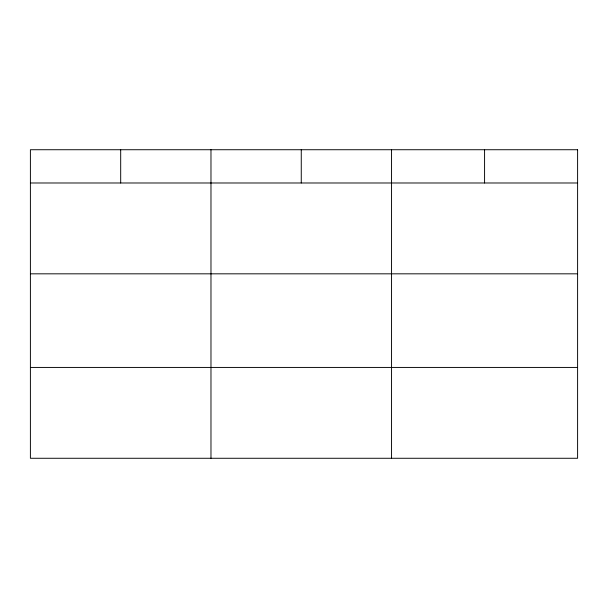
<?xml version="1.0" encoding="UTF-8"?>
<svg xmlns="http://www.w3.org/2000/svg" width="608" height="608" viewBox="0 0 608 608"><rect width="100%" height="100%" fill="white"/><g stroke="black" fill="none" stroke-linecap="round" stroke-linejoin="round"><path stroke-width="0.91" d="M30.4 182.985L577.6 182.985M30.4 273.828L577.6 273.828M30.4 367.43L577.6 367.43M484.576 149.728L484.576 182.985M391.552 149.728L391.552 458.272M301.264 149.728L301.264 182.985M210.976 149.728L210.976 458.272M120.688 149.728L120.688 182.985M577.6 149.728L30.4 149.728L30.4 458.272L577.6 458.272L577.6 149.728"/></g></svg>
